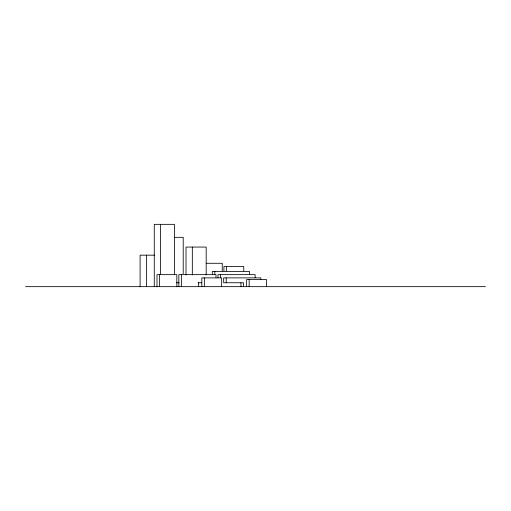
<?xml version="1.0" encoding="UTF-8"?>
<svg xmlns="http://www.w3.org/2000/svg" width="511" height="511" viewBox="0 0 511 511"><rect width="100%" height="100%" fill="white"/><g stroke="black" fill="none" stroke-linecap="round" stroke-linejoin="round"><path stroke-width="0.77" d="M178.844 286.658L178.844 274.643L215.974 274.643L215.974 277.345M181.367 286.658L181.367 274.643M198.67 286.658L198.67 282.755M240.968 286.652L240.968 282.755M243.492 286.652L243.492 282.749L223.665 282.749L223.658 277.882L260.795 277.888L260.795 279.715M174.13 237.334L183.206 237.334L183.206 273.672M154.705 255.168L140.091 255.168L140.091 286.658M206.272 263.286L222.247 263.286L222.247 270.817M176.289 282.755L179.054 282.755M198.166 282.755L201.475 282.755M25.55 286.658L485.45 286.658M266.467 286.658L266.467 279.511L246.641 279.511L246.641 286.658M255.117 277.645L255.117 274.643L217.98 274.643L217.98 277.645M249.438 274.171L249.438 271.398L212.308 271.398L212.308 274.171M249.164 279.511L249.164 286.658M243.753 270.849L243.753 266.538L223.927 266.538L223.927 270.849M226.45 266.538L226.45 270.849M226.181 277.882L226.188 282.749M221.653 286.658L221.653 277.888L201.819 277.888L201.819 286.658M220.503 274.643L220.503 277.645M214.831 271.398L214.831 274.171M206.176 274.931L206.176 247.069L186.023 247.069L186.023 274.931M204.343 277.888L204.343 286.658M192.328 247.069L192.328 274.931M176.838 286.658L176.838 274.643L157.005 274.643L157.005 286.658M174.43 274.496L174.43 224.342L154.277 224.342L154.277 286.658M160.588 224.342L160.588 274.496M159.534 274.643L159.534 286.658M146.395 255.168L146.395 286.658"/></g></svg>
